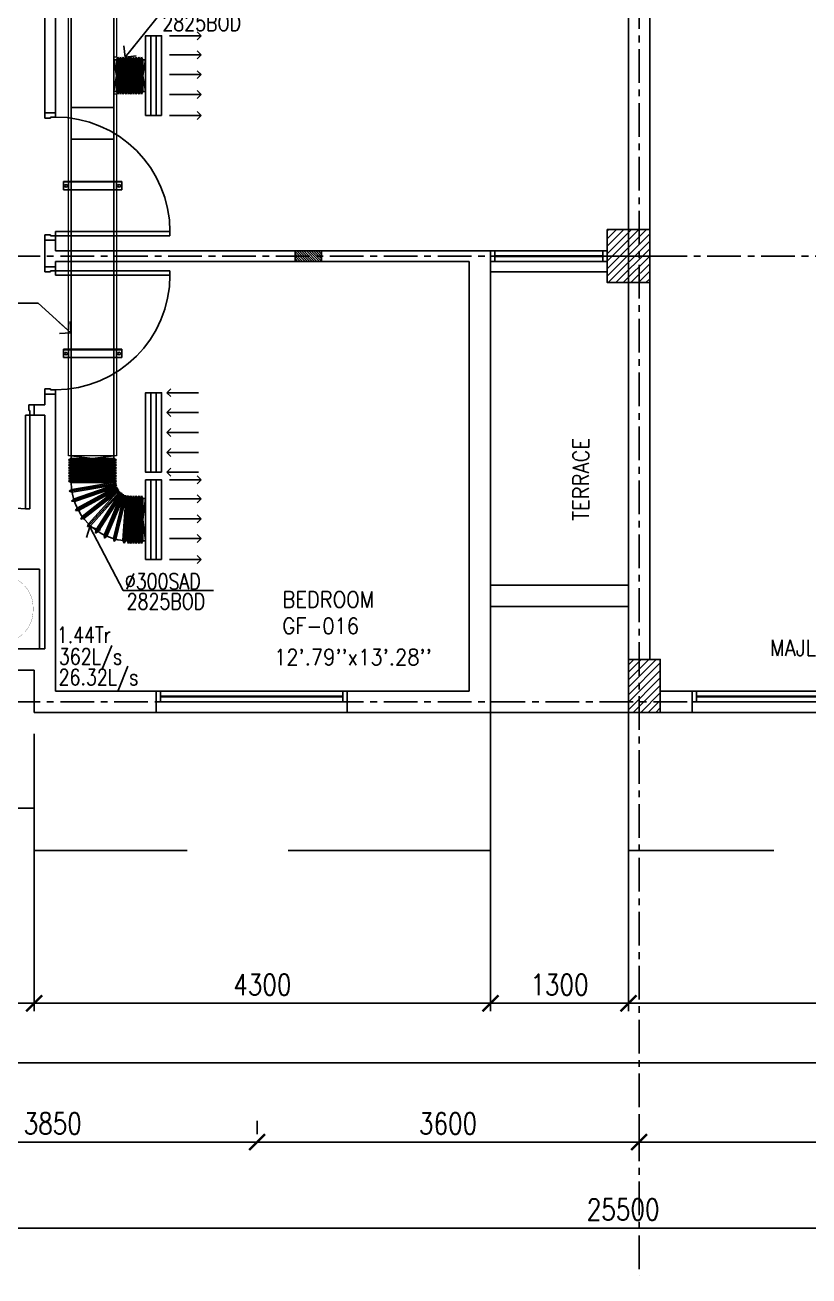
# Model space of a CAD drawing. Header units: millimetres. Extents: x -1288794 to 2153086, y -2701644 to -1335282.
# Drawn here: x 1105179 to 1112566, y -1514577 to -1502792 of the extents above; entities that cross this region are included whole.
import ezdxf

# ---------------------------------------------------------------- set-up
doc = ezdxf.new("R2010")
doc.units = ezdxf.units.MM
doc.header["$LTSCALE"] = 100
doc.header["$PDMODE"] = 34
doc.linetypes.add('CENTER', pattern=[50.8, 31.75, -6.35, 6.35, -6.35])
doc.linetypes.add('DASHED2', pattern=[9.525, 6.35, -3.175])
for name, color, linetype in [('A-ANNO-DIMS', 1, 'Continuous'), ('A-ANNO-TEXT', 8, 'Continuous'), ('A-AREA', 8, 'CENTER'), ('A-DOOR', 4, 'Continuous'), ('A-FLOR-OVHD', 4, 'DASHED2'), ('A-FLOR-PFIX', 8, 'Continuous'), ('A-FLOR-SPCL', 8, 'Continuous'), ('A-GLAZ', 5, 'Continuous'), ('A-GRID', 253, 'CENTER'), ('A-WALL-FULL', 8, 'Continuous'), ('AC-HLTEXT', 100, 'Continuous'), ('AC-SAD', 3, 'Continuous'), ('AC-SAD TEXT', 3, 'Continuous'), ('AC-WALL OPENING', 1, 'Continuous'), ('M-HANGER', 30, 'Continuous'), ('RETURN GRILL RIGHT', 1, 'Continuous'), ('S-COL- HACT.', 9, 'Continuous'), ('S-COL.', 8, 'Continuous'), ('SUPPLY GRILL RIGHT', 3, 'Continuous')]:
    doc.layers.add(name, color=color, linetype=linetype)
doc.layers.add('INSULATION', color=1, linetype='Continuous', lineweight=5)
doc.styles.add('ROMANS', font='romans.shx', dxfattribs={"width": 0.8})
doc.styles.add('SIMPLEX', font='simplex.shx', dxfattribs={"width": 0.8})
doc.dimstyles.new('100 of DIM2', dxfattribs={"dimscale": 0, "dimtxt": 200, "dimasz": 150, "dimexe": 75, "dimexo": 200, "dimgap": 75, "dimtad": 1, "dimdec": 0, "dimrnd": 5, "dimzin": 0, "dimdsep": 46, "dimtxsty": 'ROMANS', "dimblk": 'ARCHTICK', "dimcen": 100, "dimclrd": 94, "dimclre": 94, "dimclrt": 2, "dimadec": 0, "dimazin": 0, "dimtfac": 1, "dimtdec": 0, "dimtofl": 0, "dimtmove": 2, "dimatfit": 3, "dimldrblk": 'OPEN90', "dimfxl": 75, "dimtolj": 1, "dimtzin": 0, "dimarcsym": 0})

# ---------------------------------------------------------------- blocks, each defined once
blk = doc.blocks.new('W-180')
for p, q in [((1800, 100), (0, 100)), ((1800, 0), (0, 0)), ((40, 0), (40, 100)), ((1760, 100), (1760, 0))]:
    blk.add_line(p, q)
at = {"linetype": 'Continuous'}
for p, q in [((1760, 53), (40, 53)), ((1760, 47), (40, 47))]:
    blk.add_line(p, q, dxfattribs=at)
blk = doc.blocks.new('D-100-R1')
for p, q in [((-80, 980), (-80, 100)), ((-80, 980), (-40, 980)), ((-40, 980), (-40, 55)), ((-1000, 100), (-1000, 0)), ((-1000, 100), (-960, 100)), ((-960, 100), (-960, 55)), ((-960, 55), (-950, 55)), ((-950, 55), (-950, 0)), ((-80, 100), (0, 100)), ((-50, 55), (-50, 0)), ((-50, 55), (-40, 55)), ((-50, 0), (0, 0)), ((0, 100), (0, 0)), ((-1000, 0), (-950, 0))]:
    blk.add_line(p, q)
at = {"linetype": 'Continuous'}
blk.add_arc((-80, 100), 880, 90, 180, dxfattribs=at)
blk = doc.blocks.new('D-120-R1')
for p, q in [((-80, 1180), (-40, 1180)), ((-80, 1180), (-80, 100)), ((-40, 1180), (-40, 55)), ((-1200, 100), (-1160, 100)), ((-1200, 100), (-1200, 0)), ((-1160, 100), (-1160, 55)), ((-1160, 55), (-1150, 55)), ((-1150, 55), (-1150, 0)), ((-80, 100), (0, 100)), ((-50, 55), (-40, 55)), ((-50, 55), (-50, 0)), ((-50, 0), (0, 0)), ((0, 100), (0, 0)), ((-1200, 0), (-1150, 0))]:
    blk.add_line(p, q)
at = {"linetype": 'Continuous'}
blk.add_arc((-80, 100), 1080, 90, 180, dxfattribs=at)
blk = doc.blocks.new('BT-2')
blk.add_lwpolyline([(0, 750), (1700, 750), (1700, 0), (0, 0)], close=True)
at = {"const_width": 2}
blk.add_lwpolyline([(60, 690), (1340, 690, -0.414214), (1640, 390), (1640, 360, -0.414214), (1340, 60), (60, 60)], format="xyb", close=True, dxfattribs=at)
blk.add_circle((125, 375), 31.9)
blk = doc.blocks.new('_ArchTick')
at = {"color": 0, "linetype": 'ByBlock', "const_width": 0.15}
blk.add_lwpolyline([(-0.5, -0.5), (0.5, 0.5)], dxfattribs=at)
blk = doc.blocks.new('*D626')
at = {"layer": 'A-ANNO-DIMS', "color": 94, "lineweight": -2, "ltscale": 3, "transparency": 16777216}
for p, q in [((1103515, -1512840), (1103515, -1513390)), ((1107365, -1513115), (1107365, -1513240)), ((1103515, -1513315), (1107365, -1513315))]:
    blk.add_line(p, q, dxfattribs=at)
at = {"layer": 'Defpoints', "color": 0, "ltscale": 3, "transparency": 16777216}
for p in [(1103515, -1512640), (1107365, -1513315), (1107365, -1513315)]:
    blk.add_point(p, dxfattribs=at)
at = {"layer": 'A-ANNO-DIMS', "color": 94, "lineweight": -2, "ltscale": 3, "transparency": 16777216, "xscale": 150, "yscale": 150, "zscale": 150, "rotation": 180}
blk.add_blockref('_ArchTick', (1103515, -1513315), dxfattribs=at)
at = {"layer": 'A-ANNO-DIMS', "color": 94, "lineweight": -2, "ltscale": 3, "transparency": 16777216, "xscale": 150, "yscale": 150, "zscale": 150}
blk.add_blockref('_ArchTick', (1107365, -1513315), dxfattribs=at)
at = {"layer": 'A-ANNO-DIMS', "color": 2, "ltscale": 3, "transparency": 16777216, "insert": (1105440, -1513140), "char_height": 200, "attachment_point": 5, "style": 'ROMANS'}
blk.add_mtext('\\A1;3850', dxfattribs=at)
blk = doc.blocks.new('_Open90')
at = {"color": 0, "linetype": 'ByBlock', "lineweight": -2}
for p, q in [((0, 0), (-1, 0)), ((-0.5, 0.5), (0, 0)), ((0, 0), (-0.5, -0.5))]:
    blk.add_line(p, q, dxfattribs=at)
blk = doc.blocks.new('*D627')
at = {"layer": 'A-ANNO-DIMS', "color": 94, "lineweight": -2, "ltscale": 3, "transparency": 16777216}
for p, q in [((1107365, -1513115), (1107365, -1513240)), ((1110965, -1513115), (1110965, -1513240)), ((1107365, -1513315), (1110965, -1513315))]:
    blk.add_line(p, q, dxfattribs=at)
at = {"layer": 'Defpoints', "color": 0, "ltscale": 3, "transparency": 16777216}
for p in [(1107365, -1513315), (1110965, -1513315), (1110965, -1513315)]:
    blk.add_point(p, dxfattribs=at)
at = {"layer": 'A-ANNO-DIMS', "color": 94, "lineweight": -2, "ltscale": 3, "transparency": 16777216, "xscale": 150, "yscale": 150, "zscale": 150, "rotation": 180}
blk.add_blockref('_ArchTick', (1107365, -1513315), dxfattribs=at)
at = {"layer": 'A-ANNO-DIMS', "color": 94, "lineweight": -2, "ltscale": 3, "transparency": 16777216, "xscale": 150, "yscale": 150, "zscale": 150}
blk.add_blockref('_ArchTick', (1110965, -1513315), dxfattribs=at)
at = {"layer": 'A-ANNO-DIMS', "color": 2, "ltscale": 3, "transparency": 16777216, "insert": (1109165, -1513140), "char_height": 200, "attachment_point": 5, "style": 'ROMANS'}
blk.add_mtext('\\A1;3600', dxfattribs=at)
blk = doc.blocks.new('*D628')
at = {"layer": 'A-ANNO-DIMS', "color": 94, "lineweight": -2, "ltscale": 3, "transparency": 16777216}
for p, q in [((1110965, -1513115), (1110965, -1513240)), ((1115915, -1513115), (1115915, -1513240)), ((1110965, -1513315), (1115915, -1513315))]:
    blk.add_line(p, q, dxfattribs=at)
at = {"layer": 'Defpoints', "color": 0, "ltscale": 3, "transparency": 16777216}
for p in [(1110965, -1513315), (1115915, -1513315), (1115915, -1513315)]:
    blk.add_point(p, dxfattribs=at)
at = {"layer": 'A-ANNO-DIMS', "color": 94, "lineweight": -2, "ltscale": 3, "transparency": 16777216, "xscale": 150, "yscale": 150, "zscale": 150, "rotation": 180}
blk.add_blockref('_ArchTick', (1110965, -1513315), dxfattribs=at)
at = {"layer": 'A-ANNO-DIMS', "color": 94, "lineweight": -2, "ltscale": 3, "transparency": 16777216, "xscale": 150, "yscale": 150, "zscale": 150}
blk.add_blockref('_ArchTick', (1115915, -1513315), dxfattribs=at)
at = {"layer": 'A-ANNO-DIMS', "color": 2, "ltscale": 3, "transparency": 16777216, "insert": (1113440, -1513140), "char_height": 200, "attachment_point": 5, "style": 'ROMANS'}
blk.add_mtext('\\A1;4950', dxfattribs=at)
blk = doc.blocks.new('*D630')
at = {"layer": 'A-ANNO-DIMS', "color": 94, "lineweight": -2, "ltscale": 3, "transparency": 16777216}
for p, q in [((1098065, -1512975), (1098065, -1514200)), ((1123565, -1512975), (1123565, -1514200)), ((1098065, -1514125), (1123565, -1514125))]:
    blk.add_line(p, q, dxfattribs=at)
at = {"layer": 'Defpoints', "color": 0, "ltscale": 3, "transparency": 16777216}
for p in [(1098065, -1512775), (1123565, -1512775), (1123565, -1514125)]:
    blk.add_point(p, dxfattribs=at)
at = {"layer": 'A-ANNO-DIMS', "color": 94, "lineweight": -2, "ltscale": 3, "transparency": 16777216, "xscale": 150, "yscale": 150, "zscale": 150, "rotation": 180}
blk.add_blockref('_ArchTick', (1098065, -1514125), dxfattribs=at)
at = {"layer": 'A-ANNO-DIMS', "color": 94, "lineweight": -2, "ltscale": 3, "transparency": 16777216, "xscale": 150, "yscale": 150, "zscale": 150}
blk.add_blockref('_ArchTick', (1123565, -1514125), dxfattribs=at)
at = {"layer": 'A-ANNO-DIMS', "color": 2, "ltscale": 3, "transparency": 16777216, "insert": (1110815, -1513950), "char_height": 200, "attachment_point": 5, "style": 'ROMANS'}
blk.add_mtext('\\A1;25500', dxfattribs=at)
blk = doc.blocks.new('*D631')
at = {"layer": 'A-ANNO-DIMS', "color": 94, "linetype": 'Continuous', "lineweight": -2, "ltscale": 3, "transparency": 16777216}
for p, q in [((1110865, -1509469), (1110865, -1512083)), ((1123665, -1509469), (1123665, -1512083)), ((1123665, -1512008), (1110865, -1512008))]:
    blk.add_line(p, q, dxfattribs=at)
at = {"layer": 'Defpoints', "color": 0, "linetype": 'Continuous', "ltscale": 3, "transparency": 16777216}
for p in [(1110865, -1509269), (1123665, -1509269), (1110865, -1512008)]:
    blk.add_point(p, dxfattribs=at)
at = {"layer": 'A-ANNO-DIMS', "color": 94, "linetype": 'Continuous', "lineweight": -2, "ltscale": 3, "transparency": 16777216, "xscale": 150, "yscale": 150, "zscale": 150, "rotation": 180}
blk.add_blockref('_ArchTick', (1110865, -1512008), dxfattribs=at)
at = {"layer": 'A-ANNO-DIMS', "color": 94, "linetype": 'Continuous', "lineweight": -2, "ltscale": 3, "transparency": 16777216, "xscale": 150, "yscale": 150, "zscale": 150}
blk.add_blockref('_ArchTick', (1123665, -1512008), dxfattribs=at)
at = {"layer": 'A-ANNO-DIMS', "color": 2, "linetype": 'Continuous', "ltscale": 3, "transparency": 16777216, "insert": (1117265, -1511833), "char_height": 200, "attachment_point": 5, "style": 'ROMANS'}
blk.add_mtext('\\A1;12800', dxfattribs=at)
blk = doc.blocks.new('*D632')
at = {"layer": 'A-ANNO-DIMS', "color": 94, "linetype": 'Continuous', "lineweight": -2, "ltscale": 3, "transparency": 16777216}
for p, q in [((1109565, -1509469), (1109565, -1512083)), ((1110865, -1509469), (1110865, -1512083)), ((1110865, -1512008), (1109565, -1512008))]:
    blk.add_line(p, q, dxfattribs=at)
at = {"layer": 'Defpoints', "color": 0, "linetype": 'Continuous', "ltscale": 3, "transparency": 16777216}
for p in [(1109565, -1509269), (1110865, -1509269), (1109565, -1512008)]:
    blk.add_point(p, dxfattribs=at)
at = {"layer": 'A-ANNO-DIMS', "color": 94, "linetype": 'Continuous', "lineweight": -2, "ltscale": 3, "transparency": 16777216, "xscale": 150, "yscale": 150, "zscale": 150, "rotation": 180}
blk.add_blockref('_ArchTick', (1109565, -1512008), dxfattribs=at)
at = {"layer": 'A-ANNO-DIMS', "color": 94, "linetype": 'Continuous', "lineweight": -2, "ltscale": 3, "transparency": 16777216, "xscale": 150, "yscale": 150, "zscale": 150}
blk.add_blockref('_ArchTick', (1110865, -1512008), dxfattribs=at)
at = {"layer": 'A-ANNO-DIMS', "color": 2, "linetype": 'Continuous', "ltscale": 3, "transparency": 16777216, "insert": (1110215, -1511833), "char_height": 200, "attachment_point": 5, "style": 'ROMANS'}
blk.add_mtext('\\A1;1300', dxfattribs=at)
blk = doc.blocks.new('*D633')
at = {"layer": 'A-ANNO-DIMS', "color": 94, "linetype": 'Continuous', "lineweight": -2, "ltscale": 3, "transparency": 16777216}
for p, q in [((1105265, -1509469), (1105265, -1512083)), ((1109565, -1509469), (1109565, -1512083)), ((1109565, -1512008), (1105265, -1512008))]:
    blk.add_line(p, q, dxfattribs=at)
at = {"layer": 'Defpoints', "color": 0, "linetype": 'Continuous', "ltscale": 3, "transparency": 16777216}
for p in [(1105265, -1509269), (1109565, -1509269), (1105265, -1512008)]:
    blk.add_point(p, dxfattribs=at)
at = {"layer": 'A-ANNO-DIMS', "color": 94, "linetype": 'Continuous', "lineweight": -2, "ltscale": 3, "transparency": 16777216, "xscale": 150, "yscale": 150, "zscale": 150, "rotation": 180}
blk.add_blockref('_ArchTick', (1105265, -1512008), dxfattribs=at)
at = {"layer": 'A-ANNO-DIMS', "color": 94, "linetype": 'Continuous', "lineweight": -2, "ltscale": 3, "transparency": 16777216, "xscale": 150, "yscale": 150, "zscale": 150}
blk.add_blockref('_ArchTick', (1109565, -1512008), dxfattribs=at)
at = {"layer": 'A-ANNO-DIMS', "color": 2, "linetype": 'Continuous', "ltscale": 3, "transparency": 16777216, "insert": (1107415, -1511833), "char_height": 200, "attachment_point": 5, "style": 'ROMANS'}
blk.add_mtext('\\A1;4300', dxfattribs=at)
blk = doc.blocks.new('*D634')
at = {"layer": 'A-ANNO-DIMS', "color": 94, "linetype": 'Continuous', "lineweight": -2, "ltscale": 3, "transparency": 16777216}
for p, q in [((1103665, -1509469), (1103665, -1512083)), ((1105265, -1509469), (1105265, -1512083)), ((1105265, -1512008), (1103665, -1512008))]:
    blk.add_line(p, q, dxfattribs=at)
at = {"layer": 'Defpoints', "color": 0, "linetype": 'Continuous', "ltscale": 3, "transparency": 16777216}
for p in [(1103665, -1509269), (1105265, -1509269), (1103665, -1512008)]:
    blk.add_point(p, dxfattribs=at)
at = {"layer": 'A-ANNO-DIMS', "color": 94, "linetype": 'Continuous', "lineweight": -2, "ltscale": 3, "transparency": 16777216, "xscale": 150, "yscale": 150, "zscale": 150, "rotation": 180}
blk.add_blockref('_ArchTick', (1103665, -1512008), dxfattribs=at)
at = {"layer": 'A-ANNO-DIMS', "color": 94, "linetype": 'Continuous', "lineweight": -2, "ltscale": 3, "transparency": 16777216, "xscale": 150, "yscale": 150, "zscale": 150}
blk.add_blockref('_ArchTick', (1105265, -1512008), dxfattribs=at)
at = {"layer": 'A-ANNO-DIMS', "color": 2, "linetype": 'Continuous', "ltscale": 3, "transparency": 16777216, "insert": (1104465, -1511833), "char_height": 200, "attachment_point": 5, "style": 'ROMANS'}
blk.add_mtext('\\A1;1600', dxfattribs=at)
blk = doc.blocks.new('*U645')
at = {"linetype": 'Continuous'}
for p, q in [((-38, -258), (-38, 292)), ((42, 292), (-38, 292)), ((42, 242), (-38, 242)), ((37, -258), (37, 292)), ((42, -258), (42, 292)), ((42, -208), (-38, -208)), ((42, -258), (-38, -258))]:
    blk.add_line(p, q, dxfattribs=at)
for centre in [(0, 267), (0, -233)]:
    blk.add_circle(centre, 12.5, dxfattribs=at)
blk = doc.blocks.new('*U643')
at = {"linetype": 'Continuous'}
for p, q in [((-38, -250), (-38, 300)), ((42, 300), (-38, 300)), ((42, 250), (-38, 250)), ((37, -250), (37, 300)), ((42, -250), (42, 300)), ((42, -200), (-38, -200)), ((42, -250), (-38, -250))]:
    blk.add_line(p, q, dxfattribs=at)
for centre in [(0, 275), (0, -225)]:
    blk.add_circle(centre, 12.5, dxfattribs=at)
blk = doc.blocks.new('SUPPLY GRILL RIGHT')
at = {"layer": 'SUPPLY GRILL RIGHT'}
for p, q in [((375, 25), (-375, 25)), ((375, -25), (375, 25)), ((375, -25), (-375, -25)), ((375, -75), (375, -25))]:
    blk.add_line(p, q, dxfattribs=at)
blk.add_lwpolyline([(-375, -75), (375, -75), (375, 75), (-375, 75)], close=True, dxfattribs=at)
for points in [[(-375, -450), (-375, -150)], [(-178.5, -450), (-178.5, -150)], [(9, -450), (9, -150)], [(196.5, -450), (196.5, -150)], [(375, -450), (375, -150)]]:
    blk.add_leader(points, dimstyle='100 of DIM2', override={"dimscale": 1, "dimasz": 75, "dimtad": 0, "dimclrd": 0, "dimfxl": 0.2}, dxfattribs=at)
blk = doc.blocks.new('RETURN GRILL RIGHT')
at = {"layer": 'RETURN GRILL RIGHT'}
for p, q in [((375, 25), (-375, 25)), ((375, -25), (-375, -25))]:
    blk.add_line(p, q, dxfattribs=at)
blk.add_lwpolyline([(-375, -75), (375, -75), (375, 75), (-375, 75)], close=True, dxfattribs=at)
for points in [[(-375, -125), (-375, -425)], [(-187.5, -125), (-187.5, -425)], [(0, -125), (0, -425)], [(187.5, -125), (187.5, -425)], [(375, -125), (375, -425)]]:
    blk.add_leader(points, dimstyle='100 of DIM2', override={"dimscale": 1, "dimasz": 75, "dimtad": 0, "dimclrd": 0, "dimfxl": 0.2}, dxfattribs=at)

msp = doc.modelspace()

# ---------------------------------------------------------------- hatches: boundary and pattern name
at = {"layer": 'AC-WALL OPENING', "linetype": 'ByBlock'}
h = msp.add_hatch(dxfattribs=at)
h.set_pattern_fill('ANSI31', color=256, scale=5, angle=-90, style=0)
h.set_pattern_definition([(315, (2699693.754, -1442978.635), (11.22532015, 11.22532015), [])])
h.paths.add_polyline_path([(1107723.8, -1504918.6), (1107723.8, -1505018.6), (1107973.8, -1505018.6), (1107973.8, -1504918.6)])
at = {"layer": 'S-COL- HACT.', "linetype": 'Continuous', "ltscale": 3}
h = msp.add_hatch(dxfattribs=at)
h.set_pattern_fill('ANSI31', color=256, scale=400, style=0)
h.set_pattern_definition([(45, (2220020.086, -1109556.65), (-35.355339, 35.355339), [])])
h.paths.add_polyline_path([(1111064.9, -1504718.6), (1111064.9, -1505218.6), (1110664.9, -1505218.6), (1110664.9, -1504718.6)])
h = msp.add_hatch(dxfattribs=at)
h.set_pattern_fill('ANSI31', color=256, scale=400, style=0)
h.set_pattern_definition([(45, (1340560.09, -1509993.415), (-35.355339, 35.355339), [])])
h.paths.add_polyline_path([(1111164.9, -1508768.6), (1111164.9, -1509268.6), (1110864.9, -1509268.6), (1110864.9, -1508768.6)])

# ---------------------------------------------------------------- linework, layer by layer
at = {"layer": 'A-AREA', "ltscale": 15}
msp.add_line((1125764.9, -1512568.6), (1090664.9, -1512568.6), dxfattribs=at)
at = {"layer": 'A-FLOR-OVHD', "ltscale": 3}
msp.add_lwpolyline([(1123664.9, -1509268.6), (1123664.9, -1510568.6), (1110864.9, -1510568.6), (1110864.9, -1509268.6), (1109564.9, -1509268.6), (1109564.9, -1510568.6), (1105264.9, -1510568.6), (1105264.9, -1510168.6), (1103664.9, -1510168.6), (1103664.9, -1510568.6), (1096664.9, -1510568.6), (1096664.9, -1500918.6), (1095664.9, -1500918.6), (1095664.9, -1496418.6)], dxfattribs=at)
msp.add_lwpolyline([(1123664.9, -1509268.6), (1123664.9, -1510568.6), (1110864.9, -1510568.6), (1110864.9, -1509268.6), (1109564.9, -1509268.6), (1109564.9, -1510568.6), (1105264.9, -1510568.6), (1105264.9, -1510168.6), (1103664.9, -1510168.6), (1103664.9, -1510568.6), (1096664.9, -1510568.6), (1096664.9, -1500918.6), (1095664.9, -1500918.6), (1095664.9, -1496418.6)], dxfattribs=at)
at = {"layer": 'A-FLOR-SPCL', "ltscale": 3}
for p, q in [((1109564.9, -1508068.6), (1110864.9, -1508068.6)), ((1109564.9, -1508268.6), (1110864.9, -1508268.6))]:
    msp.add_line(p, q, dxfattribs=at)
at = {"layer": 'A-GLAZ'}
for p, q in [((1110664.9, -1504918.6), (1109564.9, -1504918.6)), ((1109604.9, -1504918.6), (1109604.9, -1505018.6)), ((1110624.9, -1505018.6), (1110624.9, -1504918.6)), ((1110664.9, -1505018.6), (1109564.9, -1505018.6))]:
    msp.add_line(p, q, dxfattribs=at)
at = {"layer": 'A-GLAZ', "linetype": 'Continuous'}
for p, q in [((1110624.9, -1504965.6), (1109604.9, -1504965.6)), ((1110624.9, -1504971.6), (1109604.9, -1504971.6))]:
    msp.add_line(p, q, dxfattribs=at)
at = {"layer": 'A-GLAZ', "ltscale": 3}
for p, q in [((1109564.9, -1505118.6), (1110664.9, -1505118.6)), ((1108214.9, -1509268.6), (1106414.9, -1509268.6)), ((1113264.9, -1509268.6), (1111464.9, -1509268.6))]:
    msp.add_line(p, q, dxfattribs=at)
at = {"layer": 'A-GRID', "ltscale": 0.1}
for p, q in [((1110964.9, -1466442.6), (1110964.9, -1514577)), ((1086207.7, -1504968.6), (1129747.3, -1504968.6)), ((1086207.7, -1509168.6), (1129747.3, -1509168.6))]:
    msp.add_line(p, q, dxfattribs=at)
at = {"layer": 'A-WALL-FULL', "ltscale": 3}
for p, q in [((1105364.9, -1501618.6), (1105364.9, -1503618.6)), ((1105464.9, -1501618.6), (1105464.9, -1503618.6)), ((1110864.9, -1504718.6), (1110864.9, -1501618.6)), ((1111064.9, -1508768.6), (1111064.9, -1501868.6)), ((1105364.9, -1503618.6), (1105464.9, -1503618.6)), ((1105364.9, -1504818.6), (1105464.9, -1504818.6)), ((1105364.9, -1505068.6), (1105364.9, -1504818.6)), ((1105464.9, -1504918.6), (1105464.9, -1504818.6)), ((1110664.9, -1504718.6), (1110864.9, -1504718.6)), ((1110664.9, -1505218.6), (1110664.9, -1504718.6)), ((1105464.9, -1504918.6), (1109564.9, -1504918.6)), ((1109564.9, -1505118.6), (1109564.9, -1504918.6)), ((1105364.9, -1505068.6), (1105464.9, -1505068.6)), ((1105464.9, -1505018.6), (1109364.9, -1505018.6)), ((1105464.9, -1505018.6), (1105464.9, -1505068.6)), ((1109364.9, -1509068.6), (1109364.9, -1505018.6)), ((1109564.9, -1505118.6), (1109564.9, -1505118.6)), ((1109564.9, -1509268.6), (1109564.9, -1505118.6)), ((1110664.9, -1505218.6), (1110864.9, -1505218.6)), ((1110864.9, -1509268.6), (1110864.9, -1505218.6)), ((1105364.9, -1506268.6), (1105464.9, -1506268.6)), ((1105364.9, -1506368.6), (1105364.9, -1506268.6)), ((1105464.9, -1509068.6), (1105464.9, -1506268.6)), ((1105264.9, -1506468.6), (1105264.9, -1506368.6)), ((1105264.9, -1506368.6), (1105364.9, -1506368.6)), ((1105264.9, -1506468.6), (1105364.9, -1506468.6)), ((1105364.9, -1508668.6), (1105364.9, -1506468.6)), ((1104764.9, -1508668.6), (1105364.9, -1508668.6)), ((1104764.9, -1508868.6), (1105264.9, -1508868.6)), ((1105264.9, -1509268.6), (1105264.9, -1508868.6)), ((1105464.9, -1509068.6), (1106414.9, -1509068.6)), ((1106414.9, -1509068.6), (1106414.9, -1509268.6)), ((1108214.9, -1509068.6), (1109364.9, -1509068.6)), ((1108214.9, -1509068.6), (1108214.9, -1509268.6)), ((1111164.9, -1509068.6), (1111464.9, -1509068.6)), ((1111464.9, -1509068.6), (1111464.9, -1509268.6)), ((1105264.9, -1509268.6), (1106414.9, -1509268.6)), ((1108214.9, -1509268.6), (1109564.9, -1509268.6)), ((1110864.9, -1509268.6), (1111464.9, -1509268.6))]:
    msp.add_line(p, q, dxfattribs=at)
at = {"layer": 'A-WALL-FULL', "linetype": 'Continuous', "ltscale": 3}
for p, q in [((1111164.9, -1508768.6), (1111064.9, -1508768.6)), ((1111164.9, -1509068.6), (1111164.9, -1508768.6))]:
    msp.add_line(p, q, dxfattribs=at)
at = {"layer": 'AC-HLTEXT'}
for p, q in [((1110864.9, -1505218.6), (1110864.9, -1504622)), ((1110664.9, -1504968.6), (1111352.2, -1504968.6))]:
    msp.add_line(p, q, dxfattribs=at)
at = {"layer": 'AC-SAD'}
for p, q in [((1105614.9, -1507101.7), (1105614.9, -1501421.3)), ((1106014.9, -1501421.3), (1106014.9, -1507101.7)), ((1106314.9, -1503118.6), (1106014.9, -1503118.6)), ((1106014.9, -1503118.6), (1106014.9, -1503418.6)), ((1106014.9, -1503418.6), (1106014.9, -1503118.6)), ((1106039.9, -1503268.6), (1106014.9, -1503118.6)), ((1106039.9, -1503118.6), (1106052.4, -1503093.6)), ((1106039.9, -1503418.6), (1106039.9, -1503118.6)), ((1106052.4, -1503443.6), (1106052.4, -1503093.6)), ((1106052.4, -1503093.6), (1106064.9, -1503118.6)), ((1106064.9, -1503118.6), (1106077.4, -1503093.6)), ((1106064.9, -1503418.6), (1106064.9, -1503118.6)), ((1106077.4, -1503443.6), (1106077.4, -1503093.6)), ((1106077.4, -1503093.6), (1106089.9, -1503118.6)), ((1106089.9, -1503118.6), (1106102.4, -1503093.6)), ((1106089.9, -1503118.6), (1106089.9, -1503418.6)), ((1106102.4, -1503443.6), (1106102.4, -1503093.6)), ((1106102.4, -1503093.6), (1106114.9, -1503118.6)), ((1106114.9, -1503118.6), (1106127.4, -1503093.6)), ((1106114.9, -1503118.6), (1106114.9, -1503418.6)), ((1106127.4, -1503443.6), (1106127.4, -1503093.6)), ((1106127.4, -1503093.6), (1106139.9, -1503118.6)), ((1106139.9, -1503118.6), (1106152.4, -1503093.6)), ((1106139.9, -1503118.6), (1106139.9, -1503418.6)), ((1106152.4, -1503443.6), (1106152.4, -1503093.6)), ((1106152.4, -1503093.6), (1106164.9, -1503118.6)), ((1106164.9, -1503118.6), (1106177.4, -1503093.6)), ((1106164.9, -1503118.6), (1106164.9, -1503418.6)), ((1106177.4, -1503443.6), (1106177.4, -1503093.6)), ((1106177.4, -1503093.6), (1106189.9, -1503118.6)), ((1106189.9, -1503118.6), (1106202.4, -1503093.6)), ((1106189.9, -1503118.6), (1106189.9, -1503418.6)), ((1106202.4, -1503443.6), (1106202.4, -1503093.6)), ((1106202.4, -1503093.6), (1106214.9, -1503118.6)), ((1106214.9, -1503118.6), (1106227.4, -1503093.6)), ((1106214.9, -1503118.6), (1106214.9, -1503418.6)), ((1106227.4, -1503443.6), (1106227.4, -1503093.6)), ((1106227.4, -1503093.6), (1106239.9, -1503118.6)), ((1106239.9, -1503118.6), (1106252.4, -1503093.6)), ((1106239.9, -1503118.6), (1106239.9, -1503418.6)), ((1106252.4, -1503443.6), (1106252.4, -1503093.6)), ((1106252.4, -1503093.6), (1106264.9, -1503118.6)), ((1106264.9, -1503118.6), (1106277.4, -1503093.6)), ((1106264.9, -1503118.6), (1106264.9, -1503418.6)), ((1106277.4, -1503443.6), (1106277.4, -1503093.6)), ((1106277.4, -1503093.6), (1106289.9, -1503118.6)), ((1106314.9, -1503118.6), (1106289.9, -1503268.6)), ((1106289.9, -1503118.6), (1106289.9, -1503418.6)), ((1106014.9, -1503418.6), (1106039.9, -1503268.6)), ((1106289.9, -1503268.6), (1106314.9, -1503418.6)), ((1106314.9, -1503418.6), (1106014.9, -1503418.6)), ((1106052.4, -1503443.6), (1106039.9, -1503418.6)), ((1106064.9, -1503418.6), (1106052.4, -1503443.6)), ((1106077.4, -1503443.6), (1106064.9, -1503418.6)), ((1106089.9, -1503418.6), (1106077.4, -1503443.6)), ((1106102.4, -1503443.6), (1106089.9, -1503418.6)), ((1106114.9, -1503418.6), (1106102.4, -1503443.6)), ((1106127.4, -1503443.6), (1106114.9, -1503418.6)), ((1106139.9, -1503418.6), (1106127.4, -1503443.6)), ((1106152.4, -1503443.6), (1106139.9, -1503418.6)), ((1106164.9, -1503418.6), (1106152.4, -1503443.6)), ((1106177.4, -1503443.6), (1106164.9, -1503418.6)), ((1106189.9, -1503418.6), (1106177.4, -1503443.6)), ((1106202.4, -1503443.6), (1106189.9, -1503418.6)), ((1106214.9, -1503418.6), (1106202.4, -1503443.6)), ((1106227.4, -1503443.6), (1106214.9, -1503418.6)), ((1106239.9, -1503418.6), (1106227.4, -1503443.6)), ((1106252.4, -1503443.6), (1106239.9, -1503418.6)), ((1106264.9, -1503418.6), (1106252.4, -1503443.6)), ((1106277.4, -1503443.6), (1106264.9, -1503418.6)), ((1106289.9, -1503418.6), (1106277.4, -1503443.6)), ((1106014.9, -1503568.6), (1105614.9, -1503568.6)), ((1106014.9, -1503868.6), (1105614.9, -1503868.6)), ((1105614.9, -1506876.7), (1105589.9, -1506889.2)), ((1105589.9, -1506889.2), (1106039.9, -1506889.2)), ((1105589.9, -1506889.2), (1105614.9, -1506901.7)), ((1105614.9, -1506901.7), (1105589.9, -1506914.2)), ((1105589.9, -1506914.2), (1106039.9, -1506914.2)), ((1105589.9, -1506914.2), (1105614.9, -1506926.7)), ((1105614.9, -1506926.7), (1105589.9, -1506939.2)), ((1105589.9, -1506939.2), (1106039.9, -1506939.2)), ((1105589.9, -1506939.2), (1105614.9, -1506951.7)), ((1105614.9, -1506951.7), (1105589.9, -1506964.2)), ((1105614.9, -1506851.7), (1105814.9, -1506876.7)), ((1106014.9, -1506876.7), (1105614.9, -1506876.7)), ((1105614.9, -1506901.7), (1106014.9, -1506901.7)), ((1105614.9, -1506926.7), (1106014.9, -1506926.7)), ((1105614.9, -1506951.7), (1106014.9, -1506951.7)), ((1105814.9, -1506876.7), (1106014.9, -1506851.7)), ((1106039.9, -1506889.2), (1106014.9, -1506876.7)), ((1106014.9, -1506901.7), (1106039.9, -1506889.2)), ((1106039.9, -1506914.2), (1106014.9, -1506901.7)), ((1106014.9, -1506926.7), (1106039.9, -1506914.2)), ((1106039.9, -1506939.2), (1106014.9, -1506926.7)), ((1106014.9, -1506951.7), (1106039.9, -1506939.2)), ((1106039.9, -1506964.2), (1106014.9, -1506951.7)), ((1105589.9, -1506964.2), (1106039.9, -1506964.2)), ((1105589.9, -1506964.2), (1105614.9, -1506976.7)), ((1105614.9, -1506976.7), (1105589.9, -1506989.2)), ((1105589.9, -1506989.2), (1106039.9, -1506989.2)), ((1105589.9, -1506989.2), (1105614.9, -1507001.7)), ((1105614.9, -1507001.7), (1105589.9, -1507014.2)), ((1105589.9, -1507014.2), (1106039.9, -1507014.2)), ((1105589.9, -1507014.2), (1105614.9, -1507026.7)), ((1105614.9, -1507026.7), (1105589.9, -1507039.2)), ((1105589.9, -1507039.2), (1106039.9, -1507039.2)), ((1105589.9, -1507039.2), (1105614.9, -1507051.7)), ((1105614.9, -1507051.7), (1105589.9, -1507064.2)), ((1105589.9, -1507064.2), (1106039.9, -1507064.2)), ((1105589.9, -1507064.2), (1105614.9, -1507076.7)), ((1105614.9, -1506976.7), (1106014.9, -1506976.7)), ((1105614.9, -1507001.7), (1106014.9, -1507001.7)), ((1105614.9, -1507026.7), (1106014.9, -1507026.7)), ((1105614.9, -1507051.7), (1106014.9, -1507051.7)), ((1106014.9, -1506976.7), (1106039.9, -1506964.2)), ((1106039.9, -1506989.2), (1106014.9, -1506976.7)), ((1106014.9, -1507001.7), (1106039.9, -1506989.2)), ((1106039.9, -1507014.2), (1106014.9, -1507001.7)), ((1106014.9, -1507026.7), (1106039.9, -1507014.2)), ((1106039.9, -1507039.2), (1106014.9, -1507026.7)), ((1106014.9, -1507051.7), (1106039.9, -1507039.2)), ((1106039.9, -1507064.2), (1106014.9, -1507051.7)), ((1106014.9, -1507076.7), (1106039.9, -1507064.2)), ((1105614.9, -1507076.7), (1105589.9, -1507089.2)), ((1105589.9, -1507089.2), (1106039.9, -1507089.2)), ((1105589.9, -1507089.2), (1105614.9, -1507101.7)), ((1105595.8, -1507184.8), (1106039.6, -1507110.2)), ((1105618.4, -1507168.3), (1105595.8, -1507184.8)), ((1105595.8, -1507184.8), (1105622.5, -1507193)), ((1105614.9, -1507076.7), (1106014.9, -1507076.7)), ((1105614.9, -1507101.7), (1106014.9, -1507101.7)), ((1105617.5, -1507278.1), (1106042.7, -1507130.8)), ((1105618.4, -1507168.3), (1106012.8, -1507102)), ((1105622.5, -1507193), (1106017, -1507126.6)), ((1105637, -1507258.1), (1106015, -1507127.2)), ((1105645.2, -1507281.7), (1106023.2, -1507150.8)), ((1105654.3, -1507366.4), (1106049.2, -1507150.7)), ((1105670.2, -1507343.5), (1106021.3, -1507151.7)), ((1105682.2, -1507365.4), (1106033.3, -1507173.7)), ((1105705.3, -1507447.5), (1106058.9, -1507169.2)), ((1105717.2, -1507422.2), (1106031.6, -1507174.9)), ((1105769, -1507518.9), (1106071.6, -1507185.9)), ((1106012.8, -1507102), (1106039.6, -1507110.2)), ((1106014.9, -1507076.7), (1106039.9, -1507089.2)), ((1106039.9, -1507089.2), (1106014.9, -1507101.7)), ((1106015, -1507127.2), (1106042.7, -1507130.8)), ((1106039.6, -1507110.2), (1106017, -1507126.6)), ((1106021.3, -1507151.7), (1106049.2, -1507150.7)), ((1106042.7, -1507130.8), (1106023.2, -1507150.8)), ((1106031.6, -1507174.9), (1106058.9, -1507169.2)), ((1106049.2, -1507150.7), (1106033.3, -1507173.7)), ((1106045.5, -1507196), (1106071.6, -1507185.9)), ((1106058.9, -1507169.2), (1106047, -1507194.5)), ((1106071.6, -1507185.9), (1106064, -1507212.8)), ((1105637, -1507258.1), (1105617.5, -1507278.1)), ((1105617.5, -1507278.1), (1105645.2, -1507281.7)), ((1105732.7, -1507441.8), (1106047, -1507194.5)), ((1105776.6, -1507492), (1106045.5, -1507196)), ((1105795.1, -1507508.8), (1106064, -1507212.8)), ((1105843.7, -1507578.8), (1106086.8, -1507200.2)), ((1105846.7, -1507551), (1106062.8, -1507214.5)), ((1105867.7, -1507564.6), (1106083.9, -1507228)), ((1105925.6, -1507597.6), (1106082.9, -1507229.8)), ((1105927.3, -1507625.5), (1106104.3, -1507211.8)), ((1105948.6, -1507607.4), (1106105.9, -1507239.7)), ((1106011.2, -1507630.4), (1106105.3, -1507241.7)), ((1106017.5, -1507657.7), (1106123.3, -1507220.3)), ((1106035.5, -1507636.3), (1106129.6, -1507247.5)), ((1106062.8, -1507214.5), (1106086.8, -1507200.2)), ((1106082.9, -1507229.8), (1106104.3, -1507211.8)), ((1106086.8, -1507200.2), (1106083.9, -1507228)), ((1106101.1, -1507648.6), (1106129.4, -1507249.6)), ((1106104.3, -1507211.8), (1106105.9, -1507239.7)), ((1106105.3, -1507241.7), (1106123.3, -1507220.3)), ((1106111.8, -1507674.4), (1106143.6, -1507225.5)), ((1106123.3, -1507220.3), (1106129.6, -1507247.5)), ((1106126, -1507650.4), (1106154.3, -1507251.4)), ((1106129.4, -1507249.6), (1106143.6, -1507225.5)), ((1106152.4, -1507226.7), (1106139.9, -1507251.7)), ((1106139.9, -1507251.7), (1106139.9, -1507651.7)), ((1106143.6, -1507225.5), (1106154.3, -1507251.4)), ((1106152.4, -1507226.7), (1106152.4, -1507676.7)), ((1106164.9, -1507251.7), (1106152.4, -1507226.7)), ((1106177.4, -1507226.7), (1106164.9, -1507251.7)), ((1106314.9, -1507251.7), (1106164.9, -1507251.7)), ((1106164.9, -1507251.7), (1106164.9, -1507651.7)), ((1106177.4, -1507226.7), (1106177.4, -1507676.7)), ((1106189.9, -1507251.7), (1106177.4, -1507226.7)), ((1106202.4, -1507226.7), (1106189.9, -1507251.7)), ((1106189.9, -1507251.7), (1106189.9, -1507651.7)), ((1106202.4, -1507226.7), (1106202.4, -1507676.7)), ((1106214.9, -1507251.7), (1106202.4, -1507226.7)), ((1106227.4, -1507226.7), (1106214.9, -1507251.7)), ((1106214.9, -1507251.7), (1106214.9, -1507651.7)), ((1106227.4, -1507226.7), (1106227.4, -1507676.7)), ((1106239.9, -1507251.7), (1106227.4, -1507226.7)), ((1106252.4, -1507226.7), (1106239.9, -1507251.7)), ((1106239.9, -1507251.7), (1106239.9, -1507651.7)), ((1106252.4, -1507226.7), (1106252.4, -1507676.7)), ((1106264.9, -1507251.7), (1106252.4, -1507226.7)), ((1106277.4, -1507226.7), (1106264.9, -1507251.7)), ((1106264.9, -1507251.7), (1106264.9, -1507651.7)), ((1106277.4, -1507226.7), (1106277.4, -1507676.7)), ((1106289.9, -1507251.7), (1106277.4, -1507226.7)), ((1106289.9, -1507651.7), (1106289.9, -1507251.7)), ((1106314.9, -1507251.7), (1106289.9, -1507451.7)), ((1106314.9, -1507651.7), (1106314.9, -1507251.7)), ((1105670.2, -1507343.5), (1105654.3, -1507366.4)), ((1105654.3, -1507366.4), (1105682.2, -1507365.4)), ((1105717.2, -1507422.2), (1105705.3, -1507447.5)), ((1105705.3, -1507447.5), (1105732.7, -1507441.8)), ((1105776.6, -1507492), (1105769, -1507518.9)), ((1105769, -1507518.9), (1105795.1, -1507508.8)), ((1106289.9, -1507451.7), (1106314.9, -1507651.7)), ((1105846.7, -1507551), (1105843.7, -1507578.8)), ((1105843.7, -1507578.8), (1105867.7, -1507564.6)), ((1105925.6, -1507597.6), (1105927.3, -1507625.5)), ((1105927.3, -1507625.5), (1105948.6, -1507607.4)), ((1106011.2, -1507630.4), (1106017.5, -1507657.7)), ((1106017.5, -1507657.7), (1106035.5, -1507636.3)), ((1106101.1, -1507648.6), (1106111.8, -1507674.4)), ((1106111.8, -1507674.4), (1106126, -1507650.4)), ((1106139.9, -1507651.7), (1106152.4, -1507676.7)), ((1106152.4, -1507676.7), (1106164.9, -1507651.7)), ((1106164.9, -1507651.7), (1106177.4, -1507676.7)), ((1106164.9, -1507651.7), (1106314.9, -1507651.7)), ((1106177.4, -1507676.7), (1106189.9, -1507651.7)), ((1106189.9, -1507651.7), (1106202.4, -1507676.7)), ((1106202.4, -1507676.7), (1106214.9, -1507651.7)), ((1106214.9, -1507651.7), (1106227.4, -1507676.7)), ((1106227.4, -1507676.7), (1106239.9, -1507651.7)), ((1106239.9, -1507651.7), (1106252.4, -1507676.7)), ((1106252.4, -1507676.7), (1106264.9, -1507651.7)), ((1106264.9, -1507651.7), (1106277.4, -1507676.7)), ((1106277.4, -1507676.7), (1106289.9, -1507651.7))]:
    msp.add_line(p, q, dxfattribs=at)
for radius in [550, 150]:
    msp.add_arc((1106164.9, -1507101.7), radius, 180, 270, dxfattribs=at)
at = {"layer": 'AC-WALL OPENING', "linetype": 'ByBlock'}
msp.add_lwpolyline([(1107973.8, -1504918.6), (1107973.8, -1505018.6), (1107723.8, -1505018.6), (1107723.8, -1504918.6)], close=True, dxfattribs=at)
at = {"layer": 'INSULATION'}
for p, q in [((1105589.9, -1506851.7), (1105589.9, -1501437.1)), ((1106039.9, -1501437.1), (1106039.9, -1503093.6)), ((1106039.9, -1503093.6), (1106014.9, -1503093.6)), ((1106039.9, -1503268.6), (1106039.9, -1503418.6)), ((1106039.9, -1503444.7), (1106014.9, -1503444.7)), ((1106039.9, -1503444.7), (1106039.9, -1506851.7)), ((1106039.9, -1506851.7), (1105589.9, -1506851.7))]:
    msp.add_line(p, q, dxfattribs=at)
at = {"layer": 'S-COL.', "linetype": 'Continuous', "ltscale": 3}
for points in [[(1111064.9, -1504718.6), (1111064.9, -1505218.6), (1110664.9, -1505218.6), (1110664.9, -1504718.6)], [(1111064.9, -1504718.6), (1111064.9, -1505218.6), (1110664.9, -1505218.6), (1110664.9, -1504718.6)], [(1111064.9, -1504718.6), (1111064.9, -1505218.6), (1110664.9, -1505218.6), (1110664.9, -1504718.6)], [(1110864.9, -1509268.6), (1110864.9, -1508768.6), (1111164.9, -1508768.6), (1111164.9, -1509268.6)], [(1110864.9, -1509268.6), (1110864.9, -1508768.6), (1111164.9, -1508768.6), (1111164.9, -1509268.6)], [(1110864.9, -1509268.6), (1110864.9, -1508768.6), (1111164.9, -1508768.6), (1111164.9, -1509268.6)], [(1111164.9, -1508768.6), (1111164.9, -1509268.6), (1110864.9, -1509268.6), (1110864.9, -1508768.6)]]:
    msp.add_lwpolyline(points, close=True, dxfattribs=at)

# ---------------------------------------------------------------- block references
at = {"layer": 'A-DOOR', "ltscale": 3, "rotation": 270}
msp.add_blockref('D-120-R1', (1105364.9, -1504818.6), dxfattribs=at)
at = {"layer": 'A-DOOR', "ltscale": 3, "xscale": -1}
for name, p, rotation in [('D-120-R1', (1105364.9, -1505068.6), 270), ('D-100-R1', (1105264.9, -1506368.6), 180)]:
    msp.add_blockref(name, p, dxfattribs=dict(at, rotation=rotation))
at = {"layer": 'A-FLOR-PFIX', "ltscale": 3, "xscale": -1, "rotation": 180}
msp.add_blockref('BT-2', (1103614.9, -1507918.6), dxfattribs=at)
at = {"layer": 'A-GLAZ', "ltscale": 3, "xscale": -1, "rotation": 180}
for p in [(1106414.9, -1509068.6), (1111464.9, -1509068.6)]:
    msp.add_blockref('W-180', p, dxfattribs=at)
at = {"layer": 'M-HANGER', "xscale": -1, "rotation": 270}
for name, p in [('*U645', (1105798.1, -1504307.7)), ('*U643', (1105790.1, -1505887.7))]:
    msp.add_blockref(name, p, dxfattribs=at)
at = {"layer": 'RETURN GRILL RIGHT', "rotation": 89.99999999999999}
msp.add_blockref('RETURN GRILL RIGHT', (1106389.9, -1506630.5), dxfattribs=at)
at = {"layer": 'SUPPLY GRILL RIGHT'}
for p, rotation in [((1106389.9, -1503268.6), 90), ((1106389.9, -1507451.7), 89.99999999999999)]:
    msp.add_blockref('SUPPLY GRILL RIGHT', p, dxfattribs=dict(at, rotation=rotation))

# ---------------------------------------------------------------- texts
at = {"layer": 'A-ANNO-TEXT', "style": 'ROMANS', "width": 0.9}
msp.add_text('TERRACE', height=150, rotation=90, dxfattribs=at).set_placement((1110491.8, -1507462.5))
for s, p in [('BEDROOM', (1107603.6, -1508278.9)), ('GF-016', (1107603.6, -1508527.6)), ('MAJLES & DINING', (1112198.9, -1508735.4)), ("12'.79''x13'.28''", (1107525.1, -1508821.9))]:
    msp.add_text(s, height=150, dxfattribs=at).set_placement(p)
at = {"layer": 'AC-SAD TEXT', "style": 'SIMPLEX', "width": 0.8}
for s, p in [('2825BOD', (1106473.4, -1502847.7)), ('%%C300SAD', (1106119.4, -1508107.8)), ('2825BOD', (1106136.8, -1508296.7)), ('1.44Tr', (1105478.5, -1508612.9)), ('362L/s', (1105497.8, -1508815.7)), ('26.32L/s', (1105495.9, -1509010.8))]:
    msp.add_text(s, height=150, dxfattribs=at).set_placement(p)

# ---------------------------------------------------------------- dimensions: what is measured, and where the dimension line sits
at = {"layer": 'A-ANNO-DIMS', "linetype": 'Continuous', "ltscale": 3}
for base, p1, p2, picture, middle in [((1103664.9, -1512007.6), (1105264.9, -1509268.6), (1103664.9, -1509268.6), '*D634', (1104464.9, -1511832.6)), ((1105264.9, -1512007.6), (1109564.9, -1509268.6), (1105264.9, -1509268.6), '*D633', (1107414.9, -1511832.6)), ((1109564.9, -1512007.6), (1110864.9, -1509268.6), (1109564.9, -1509268.6), '*D632', (1110214.9, -1511832.6)), ((1110864.9, -1512007.6), (1123664.9, -1509268.6), (1110864.9, -1509268.6), '*D631', (1117264.9, -1511832.6))]:
    dim = msp.add_linear_dim(base=base, p1=p1, p2=p2, dimstyle='100 of DIM2', override={"dimscale": 1}, dxfattribs=at)
    dim.commit()
    dim.dimension.update_dxf_attribs({"geometry": picture, "text_midpoint": middle})
at = {"layer": 'A-ANNO-DIMS', "ltscale": 3}
for base, p1, p2, picture, middle in [((1107364.9, -1513315.3), (1103514.9, -1512640), (1107364.9, -1513315.3), '*D626', (1105439.9, -1513140.3)), ((1123564.9, -1514125.5), (1098064.9, -1512774.8), (1123564.9, -1512774.8), '*D630', (1110814.9, -1513950.5)), ((1110964.9, -1513315.3), (1107364.9, -1513315.3), (1110964.9, -1513315.3), '*D627', (1109164.9, -1513140.3)), ((1115914.9, -1513315.3), (1110964.9, -1513315.3), (1115914.9, -1513315.3), '*D628', (1113439.9, -1513140.3))]:
    dim = msp.add_linear_dim(base=base, p1=p1, p2=p2, dimstyle='100 of DIM2', override={"dimscale": 1}, dxfattribs=at)
    dim.commit()
    dim.dimension.update_dxf_attribs({"geometry": picture, "text_midpoint": middle})

# ---------------------------------------------------------------- leaders
at = {"layer": 'AC-SAD TEXT'}
for points in [[(1106121, -1503093.6), (1106453.7, -1502687.3), (1107249.9, -1502687.3)], [(1105609, -1505691.9), (1105303.8, -1505413.3), (1104085.7, -1505413.3)], [(1105789.3, -1507518.9), (1106103.2, -1508120), (1106953.5, -1508120)]]:
    msp.add_leader(points, dimstyle='100 of DIM2', override={"dimscale": 1, "dimtad": 0, "dimfxl": 0.2}, dxfattribs=at)

doc.saveas('drawing.dxf')
